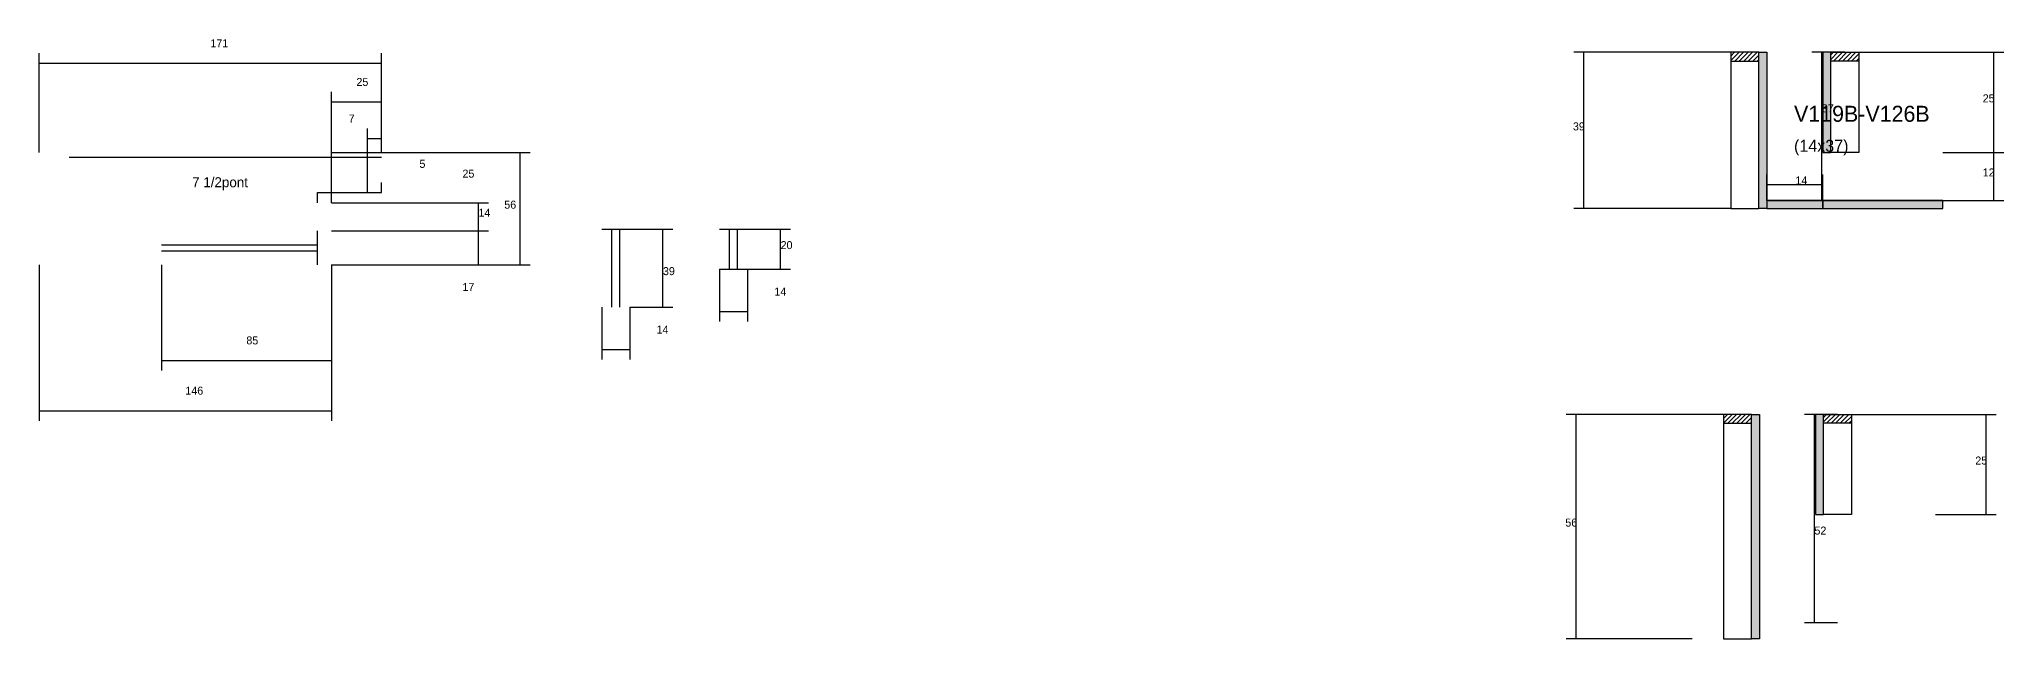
# Model space of a CAD drawing. Header units: metres. Extents: x 2594 to 4350, y -5012 to -4713.
# Drawn here: x 2594 to 3576, y -5012 to -4713 of the extents above; entities that cross this region are included whole.
import ezdxf

# ---------------------------------------------------------------- set-up
doc = ezdxf.new("R2010")
doc.units = ezdxf.units.M
for name, color, linetype in [('COTA', 4, 'Continuous'), ('Cota Seção (2x)', 4, 'Continuous'), ('Hachura', 253, 'Continuous'), ('Madeira', 126, 'Continuous'), ('NOMENCLATURA', 7, 'Continuous'), ('Painéis', 200, 'Continuous'), ('SARR_2.2x7', 40, 'Continuous'), ('SARR_EDITAR', 141, 'Continuous'), ('Texto Seção', 7, 'Continuous')]:
    doc.layers.add(name, color=color, linetype=linetype)

msp = doc.modelspace()

# ---------------------------------------------------------------- hatches: boundary and pattern name
at = {"layer": 'Hachura'}
h = msp.add_hatch(dxfattribs=at)
h.set_pattern_fill('ANSI31', scale=0.5)
h.paths.add_polyline_path([(3453.7, -4723.6), (3453.7, -4719.2), (3453.7, -4719.2), (3439.7, -4719.2), (3439.7, -4719.2), (3439.7, -4723.6), (3439.7, -4723.6), (3453.7, -4723.6)])
h = msp.add_hatch(color=8, dxfattribs=at)
h.dxf.hatch_style = 1
h.paths.add_polyline_path([(3457.7, -4719.2), (3453.7, -4719.2), (3453.7, -4719.2), (3453.7, -4797.2), (3453.7, -4797.2), (3457.7, -4797.2), (3457.7, -4797.2), (3457.7, -4719.2)])
h = msp.add_hatch(color=8, dxfattribs=at)
h.dxf.hatch_style = 1
h.paths.add_polyline_path([(3489.7, -4719.2), (3485.7, -4719.2), (3485.7, -4769.2), (3489.7, -4769.2)])
h = msp.add_hatch(dxfattribs=at)
h.set_pattern_fill('ANSI31', scale=0.5)
h.paths.add_polyline_path([(3489.7, -4723.6), (3489.7, -4719.2), (3489.7, -4719.2), (3503.7, -4719.2), (3503.7, -4719.2), (3503.7, -4723.6), (3503.7, -4723.6), (3489.7, -4723.6)])
h = msp.add_hatch(color=8, dxfattribs=at)
h.dxf.hatch_style = 1
h.paths.add_polyline_path([(3485.7, -4797.2), (3485.7, -4793.2), (3485.7, -4793.2), (3457.7, -4793.2), (3457.7, -4793.2), (3457.7, -4797.2), (3457.7, -4797.2), (3485.7, -4797.2)])
h = msp.add_hatch(color=8, dxfattribs=at)
h.dxf.hatch_style = 1
h.paths.add_polyline_path([(3545.7, -4797.2), (3545.7, -4793.2), (3545.7, -4793.2), (3485.7, -4793.2), (3485.7, -4793.2), (3485.7, -4797.2), (3485.7, -4797.2), (3545.7, -4797.2)])
h = msp.add_hatch(dxfattribs=at)
h.set_pattern_fill('ANSI31', scale=0.5)
h.paths.add_polyline_path([(3450, -4904.5), (3450, -4900.1), (3450, -4900.1), (3436, -4900.1), (3436, -4900.1), (3436, -4904.5), (3436, -4904.5), (3450, -4904.5)])
h = msp.add_hatch(color=8, dxfattribs=at)
h.dxf.hatch_style = 1
h.paths.add_polyline_path([(3454, -4900.1), (3450, -4900.1), (3450, -4900.1), (3450, -5012.1), (3450, -5012.1), (3454, -5012.1), (3454, -5012.1), (3454, -4900.1)])
h = msp.add_hatch(color=8, dxfattribs=at)
h.dxf.hatch_style = 1
h.paths.add_polyline_path([(3486, -4900.1), (3482, -4900.1), (3482, -4950.1), (3486, -4950.1)])
h = msp.add_hatch(dxfattribs=at)
h.set_pattern_fill('ANSI31', scale=0.5)
h.paths.add_polyline_path([(3486, -4904.5), (3486, -4900.1), (3486, -4900.1), (3500, -4900.1), (3500, -4900.1), (3500, -4904.5), (3500, -4904.5), (3486, -4904.5)])

# ---------------------------------------------------------------- linework, layer by layer
at = {"layer": 'COTA'}
for p, q in [((2594.3, -4769.3), (2594.3, -4719.7)), ((2765.3, -4769.3), (2765.3, -4719.7)), ((3439.7, -4719.2), (3361.3, -4719.2)), ((3366.3, -4797.2), (3366.3, -4719.2)), ((3503.7, -4719.2), (3576.1, -4719.2)), ((3571.1, -4769.2), (3571.1, -4719.2)), ((2594.3, -4724.7), (2765.3, -4724.7)), ((2740.3, -4789.3), (2740.3, -4739)), ((2765.3, -4769.3), (2765.3, -4739)), ((2740.3, -4744), (2765.3, -4744)), ((2758.3, -4769.3), (2758.3, -4757.3)), ((2765.3, -4769.3), (2765.3, -4757.3)), ((2740.3, -4794.3), (2740.3, -4764.3)), ((2740.3, -4769.3), (2765.3, -4769.3)), ((2758.3, -4762.3), (2765.3, -4762.3)), ((2765.3, -4769.3), (2765.3, -4764.3)), ((2765.3, -4769.3), (2839.7, -4769.3)), ((2834.7, -4825.3), (2834.7, -4769.3)), ((3545.7, -4769.2), (3576.1, -4769.2)), ((3545.7, -4769.2), (3576.1, -4769.2)), ((3571.1, -4793.2), (3571.1, -4769.2)), ((2740.3, -4794.3), (2740.3, -4784.3)), ((2740.3, -4789.3), (2765.3, -4789.3)), ((2765.3, -4789.3), (2765.3, -4784.3)), ((2740.3, -4794.3), (2818.8, -4794.3)), ((2813.8, -4808.3), (2813.8, -4794.3)), ((3439.7, -4797.2), (3361.3, -4797.2)), ((3545.7, -4793.2), (3576.1, -4793.2)), ((2740.3, -4808.3), (2818.8, -4808.3)), ((2740.3, -4808.3), (2818.8, -4808.3)), ((2813.8, -4825.3), (2813.8, -4808.3)), ((2889.4, -4807.5), (2911, -4807.5)), ((2906, -4846.5), (2906, -4807.5)), ((2948.3, -4807.5), (2969.8, -4807.5)), ((2964.8, -4827.5), (2964.8, -4807.5)), ((2594.3, -4825.3), (2594.3, -4903.2)), ((2655.3, -4825.3), (2655.3, -4878.1)), ((2740.3, -4825.3), (2740.3, -4878.1)), ((2740.3, -4825.3), (2740.3, -4903.2)), ((2740.3, -4825.3), (2818.8, -4825.3)), ((2740.3, -4825.3), (2839.7, -4825.3)), ((2934.3, -4827.5), (2934.3, -4853.7)), ((2948.3, -4827.5), (2969.8, -4827.5)), ((2948.3, -4827.5), (2948.3, -4853.7)), ((2875.4, -4846.5), (2875.4, -4872.7)), ((2889.4, -4846.5), (2911, -4846.5)), ((2889.4, -4846.5), (2889.4, -4872.7)), ((2934.3, -4848.7), (2948.3, -4848.7)), ((2875.4, -4867.7), (2889.4, -4867.7)), ((2655.3, -4873.1), (2740.3, -4873.1)), ((2594.3, -4898.2), (2740.3, -4898.2)), ((3436, -4900.1), (3357.5, -4900.1)), ((3362.5, -5012.1), (3362.5, -4900.1)), ((3500, -4900.1), (3572.4, -4900.1)), ((3567.4, -4950.1), (3567.4, -4900.1)), ((3542, -4950.1), (3572.4, -4950.1)), ((3420.4, -5012.1), (3357.5, -5012.1))]:
    msp.add_line(p, q, dxfattribs=at)
at = {"layer": 'Cota Seção (2x)'}
for p, q in [((3496.7, -4719.2), (3480.2, -4719.2)), ((3485.2, -4793.2), (3485.2, -4719.2)), ((3457.7, -4793.2), (3457.7, -4780.2)), ((3485.7, -4793.2), (3485.7, -4780.2)), ((3457.7, -4785.2), (3485.7, -4785.2)), ((3496.7, -4793.2), (3480.2, -4793.2)), ((3493, -4900.1), (3476.5, -4900.1)), ((3481.5, -5004.1), (3481.5, -4900.1)), ((3493, -5004.1), (3476.5, -5004.1))]:
    msp.add_line(p, q, dxfattribs=at)
at = {"layer": 'Madeira'}
for points in [[(3453.7, -4723.6), (3453.7, -4719.2), (3439.7, -4719.2), (3439.7, -4723.6)], [(3453.7, -4719.2), (3439.7, -4719.2), (3439.7, -4797.2), (3453.7, -4797.2)], [(3489.7, -4723.6), (3489.7, -4719.2), (3503.7, -4719.2), (3503.7, -4723.6)], [(3489.7, -4719.2), (3503.7, -4719.2), (3503.7, -4769.2), (3489.7, -4769.2)], [(3450, -4904.5), (3450, -4900.1), (3436, -4900.1), (3436, -4904.5)], [(3450, -4900.1), (3436, -4900.1), (3436, -5012.1), (3450, -5012.1)], [(3486, -4904.5), (3486, -4900.1), (3500, -4900.1), (3500, -4904.5)], [(3486, -4900.1), (3500, -4900.1), (3500, -4950.1), (3486, -4950.1)]]:
    msp.add_lwpolyline(points, close=True, dxfattribs=at)
at = {"layer": 'Painéis'}
for p, q in [((2740.3, -4789.3), (2765.3, -4789.3)), ((3457.7, -4793.2), (3485.7, -4793.2)), ((3485.7, -4793.2), (3545.7, -4793.2)), ((2875.4, -4807.5), (2889.4, -4807.5)), ((2934.3, -4807.5), (2948.3, -4807.5)), ((2934.3, -4827.5), (2948.3, -4827.5))]:
    msp.add_line(p, q, dxfattribs=at)
for points in [[(3453.7, -4719.2), (3457.7, -4719.2), (3457.7, -4797.2), (3453.7, -4797.2)], [(3489.7, -4719.2), (3485.7, -4719.2), (3485.7, -4769.2), (3489.7, -4769.2)], [(3485.7, -4797.2), (3485.7, -4793.2), (3457.7, -4793.2), (3457.7, -4797.2)], [(3545.7, -4797.2), (3545.7, -4793.2), (3485.7, -4793.2), (3485.7, -4797.2)], [(3450, -4900.1), (3454, -4900.1), (3454, -5012.1), (3450, -5012.1)], [(3486, -4900.1), (3482, -4900.1), (3482, -4950.1), (3486, -4950.1)]]:
    msp.add_lwpolyline(points, close=True, dxfattribs=at)
at = {"layer": 'SARR_2.2x7'}
for p, q in [((2609.3, -4771.5), (2765.3, -4771.5)), ((2758.3, -4789.3), (2758.3, -4769.3)), ((2733.3, -4794.3), (2733.3, -4789.3)), ((2733.3, -4789.3), (2740.3, -4789.3)), ((2733.3, -4825.3), (2733.3, -4808.3)), ((2655.3, -4815.3), (2733.3, -4815.3)), ((2655.3, -4818.3), (2733.3, -4818.3))]:
    msp.add_line(p, q, dxfattribs=at)
at = {"layer": 'SARR_EDITAR'}
for p, q in [((2880.4, -4846.5), (2880.4, -4807.5)), ((2884.4, -4846.5), (2884.4, -4807.5)), ((2939.3, -4827.5), (2939.3, -4807.5)), ((2943.3, -4827.5), (2943.3, -4807.5))]:
    msp.add_line(p, q, dxfattribs=at)

# ---------------------------------------------------------------- texts
at = {"layer": 'COTA'}
for s, p in [('171', (2679.8, -4716.7)), ('25', (2752.8, -4736)), ('25', (3565.6, -4744.2)), ('7', (2748.9, -4754.3)), ('39', (3360.8, -4758.2)), ('5', (2784.3, -4776.9)), ('25', (2805.8, -4781.8)), ('12', (3565.6, -4781.2)), ('14', (2813.8, -4801.3)), ('56', (2826.7, -4797.3)), ('20', (2964.8, -4817.5)), ('39', (2906, -4830.5)), ('17', (2805.8, -4838.4)), ('14', (2961.7, -4840.7)), ('14', (2902.8, -4859.7)), ('85', (2697.8, -4865.1)), ('146', (2667.3, -4890.2)), ('25', (3561.9, -4925.1)), ('56', (3357, -4956.1))]:
    msp.add_text(s, height=4, dxfattribs=at).set_placement(p)
at = {"layer": 'Cota Seção (2x)'}
for s, p in [('37', (3485.2, -4749.2)), ('14', (3472, -4785.2)), ('52', (3481.5, -4960.1))]:
    msp.add_text(s, height=4, dxfattribs=at).set_placement(p)
at = {"layer": 'NOMENCLATURA'}
msp.add_text('7 1/2pont', height=5, dxfattribs=at).set_placement((2670.7, -4786.6))
at = {"layer": 'Texto Seção'}
for s, height, p in [('V119B-V126B', 8, (3471.3, -4753.9)), ('(14x37)', 6, (3471.3, -4768.9))]:
    msp.add_text(s, height=height, dxfattribs=at).set_placement(p)

doc.saveas('drawing.dxf')
